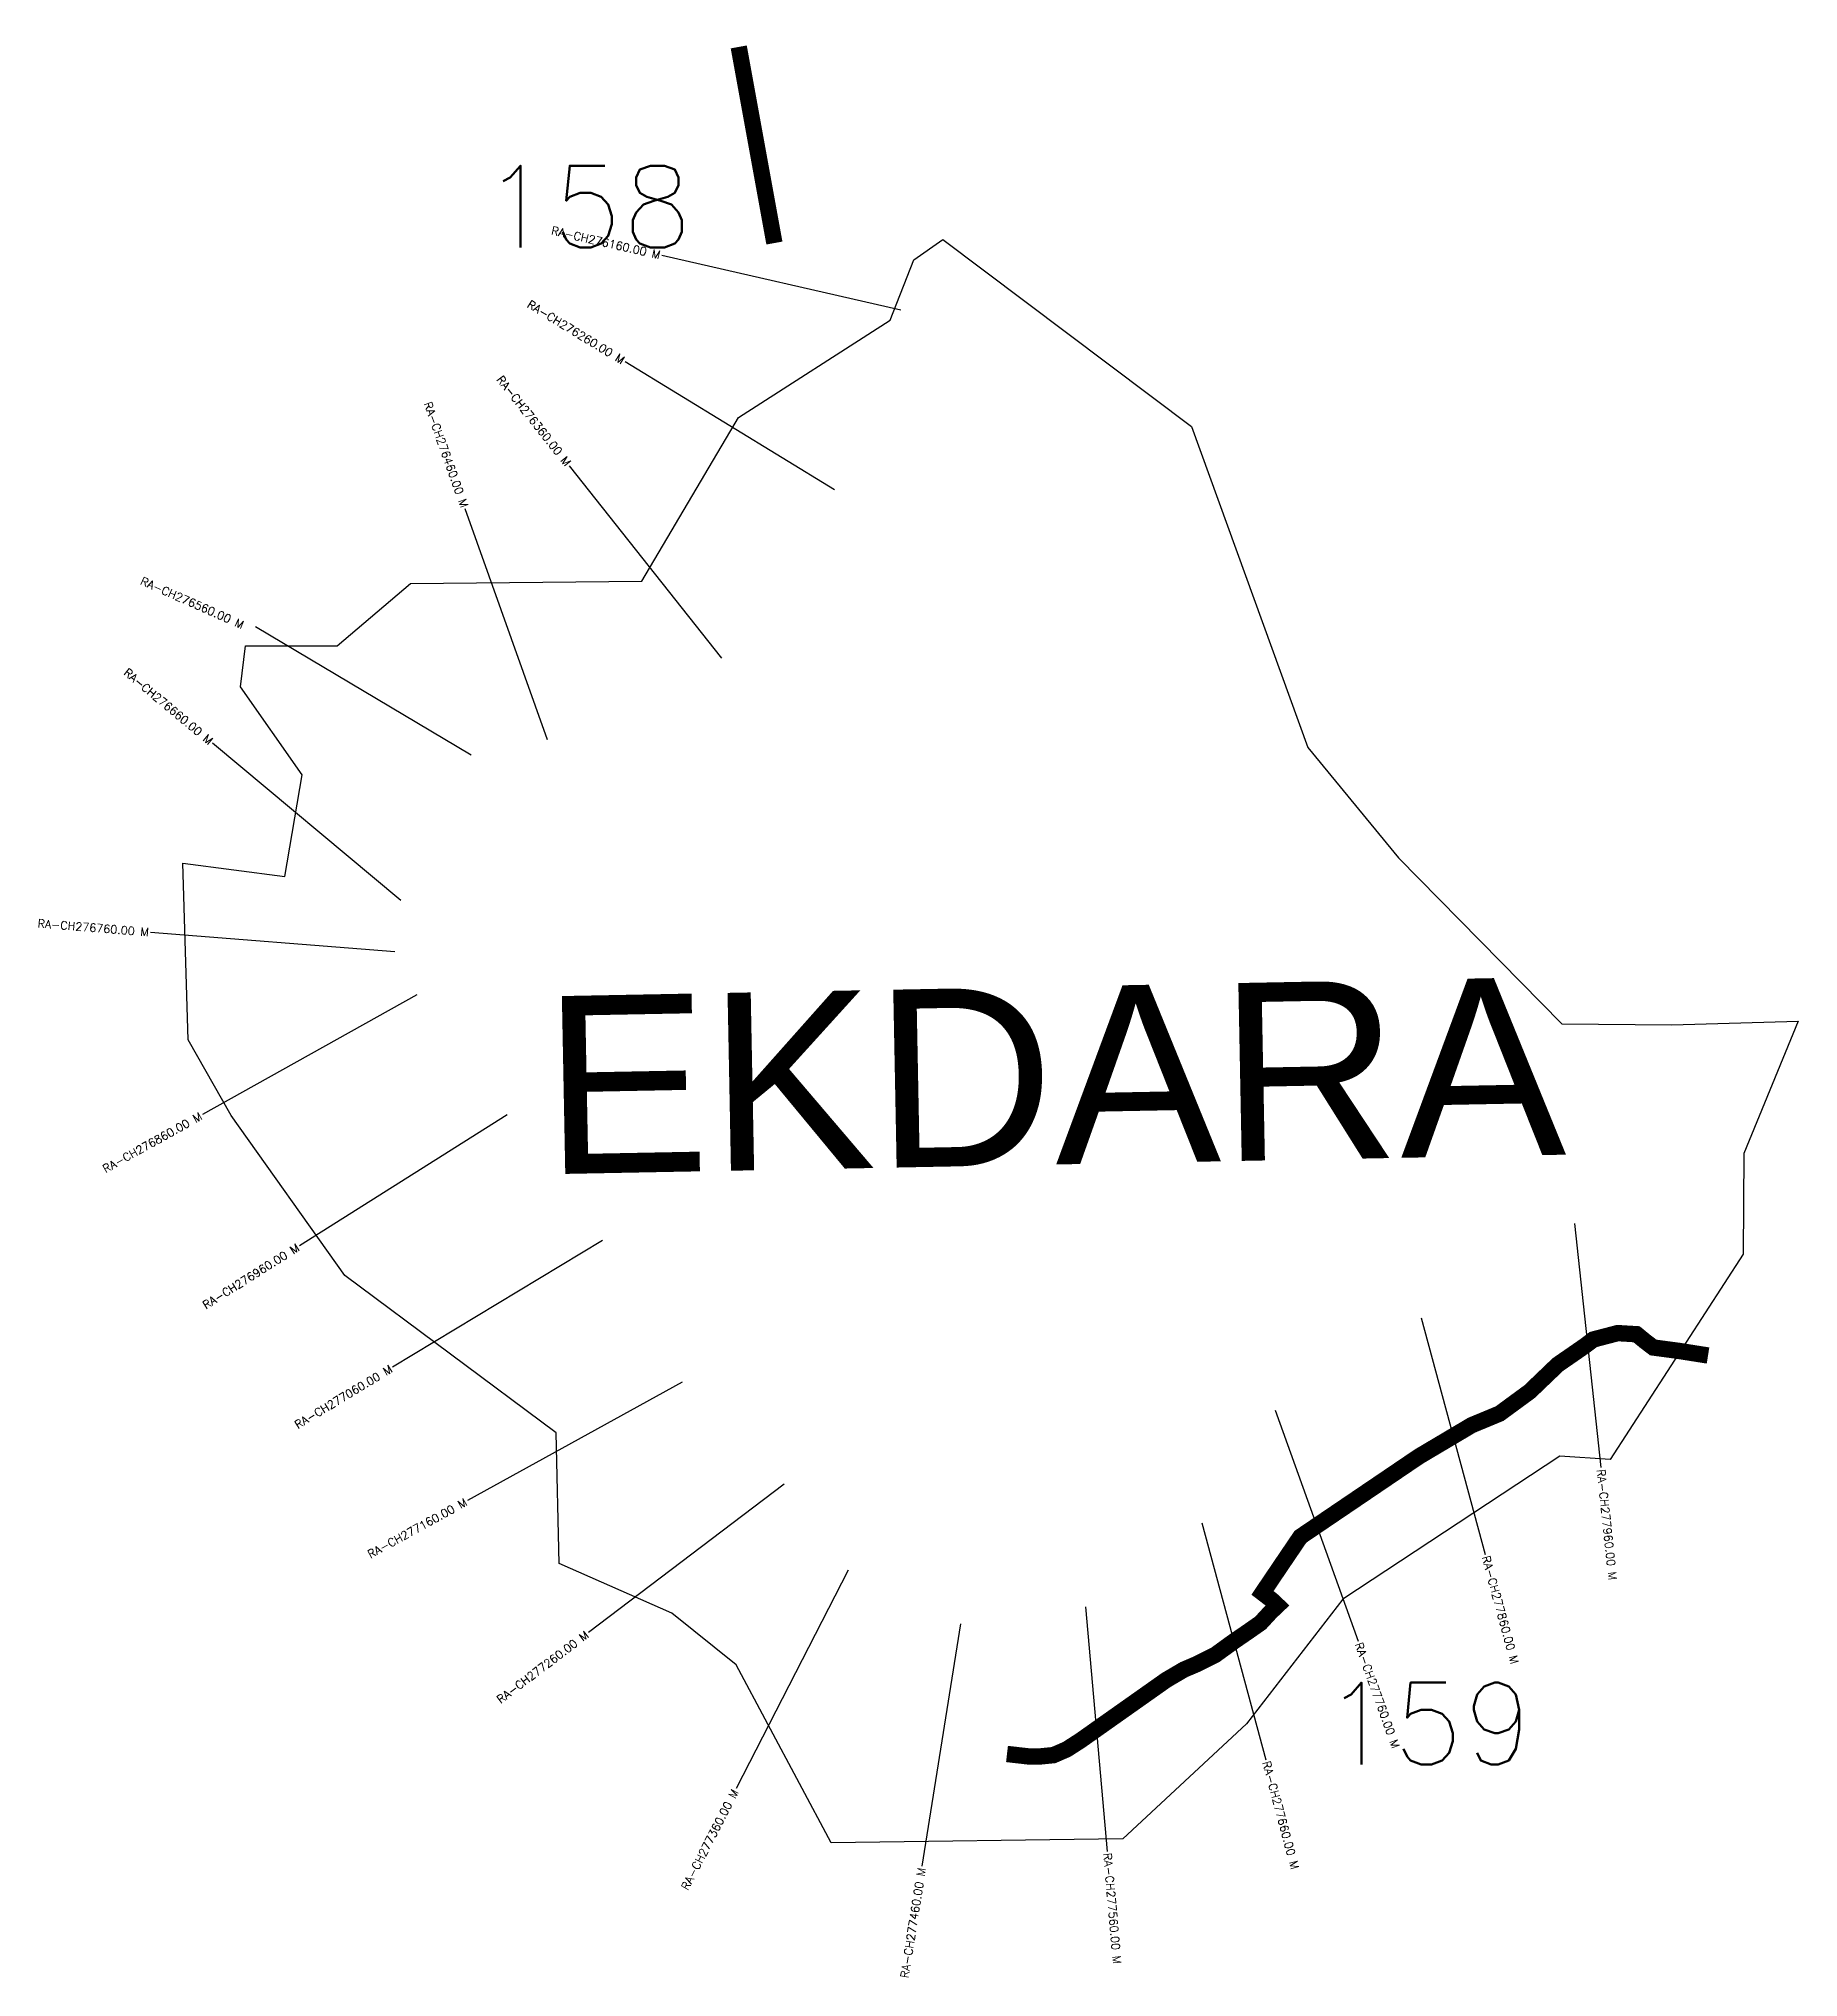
# Model space of a CAD drawing. Header units: metres. Extents: x 283824 to 284899, y 2025748 to 2026933.
import ezdxf
from ezdxf.enums import TextEntityAlignment as Align

# ---------------------------------------------------------------- set-up
doc = ezdxf.new("R2010")
doc.units = ezdxf.units.M
for name, color, linetype in [('ARTIFICIALLY PROTECTED', 4, 'Continuous'), ('CS', 134, 'Continuous'), ('CSMark', 6, 'Continuous'), ('VILLAGE NAME', 250, 'Continuous')]:
    doc.layers.add(name, color=color, linetype=linetype)
doc.styles.get("Standard").update_dxf_attribs({"font": 'simplex.shx'})

msp = doc.modelspace()

# ---------------------------------------------------------------- linework, layer by layer
at = {"color": 6, "flags": 128}
msp.add_lwpolyline([(284376.4, 2026810), (284528.5, 2026695.7), (284599.6, 2026499.4), (284655, 2026431.9), (284754.9, 2026330.4), (284822, 2026329.9), (284899.3, 2026332), (284866.1, 2026251.2), (284865.6, 2026189.7), (284784.3, 2026064.2), (284753.5, 2026066.2), (284621, 2025978.8), (284562.1, 2025902.5), (284486.4, 2025832.3), (284308.2, 2025829.8), (284250, 2025938.6), (284210.7, 2025970.1), (284141.8, 2026000.5), (284139.9, 2026080.5), (284010.8, 2026176.7), (283941.2, 2026274.4), (283914.9, 2026320.6), (283911.8, 2026428.7), (283974, 2026420.6), (283984.6, 2026482.7), (283947, 2026536.4), (283950.1, 2026561.6), (284006, 2026561.6), (284050.9, 2026599.7), (284192.4, 2026601.1), (284251.5, 2026701.1), (284344.1, 2026760.7), (284358.6, 2026797.6), (284376.4, 2026810)], dxfattribs=at)
at = {"layer": 'ARTIFICIALLY PROTECTED', "const_width": 10, "flags": 128}
for points in [[(284251.6, 2026927.7), (284273.4, 2026807.8)], [(284415.6, 2025884.1), (284429.6, 2025882.5), (284435, 2025882.5), (284444, 2025883.4), (284452.1, 2025886.9), (284460.5, 2025892.3), (284512.9, 2025929.3), (284523.8, 2025935.7), (284531.1, 2025938.8), (284543.1, 2025944.8), (284553.7, 2025952.5), (284563.9, 2025959.5), (284570.6, 2025964.2), (284576.8, 2025970.9), (284581, 2025974.9), (284577.4, 2025978.3), (284571.8, 2025982.6), (284584.5, 2026001.4), (284595, 2026016.9), (284667.5, 2026066), (284699.7, 2026085.1), (284716.8, 2026092.2), (284735.2, 2026105.7), (284752.3, 2026122.1), (284768.8, 2026133.5), (284774.1, 2026137.5), (284789, 2026141.4), (284790.5, 2026141.3), (284800.5, 2026140.7), (284805.6, 2026136.5), (284810.7, 2026132.6), (284826.5, 2026130.5), (284844.2, 2026127.7)]]:
    msp.add_lwpolyline(points, dxfattribs=at)
at = {"layer": 'CS'}
for p, q in [((284350.8, 2026766.7), (284204.5, 2026800.2)), ((284310.2, 2026657), (284182.1, 2026735.1)), ((284241.3, 2026554.1), (284148.1, 2026671.6)), ((284134.6, 2026504), (284084.4, 2026645.3)), ((284088, 2026494.7), (283956.1, 2026573.1)), ((284045.1, 2026405.9), (283929.9, 2026502)), ((284041.4, 2026374.4), (283891.9, 2026386.4)), ((284054.7, 2026348.1), (283923.7, 2026275)), ((284110, 2026274.8), (283983.1, 2026194.8)), ((284762.5, 2026208.4), (284778.6, 2026059.2)), ((284168.4, 2026198), (284040, 2026120.5)), ((284668.8, 2026150.8), (284708, 2026006)), ((284217.1, 2026111.5), (284085.8, 2026039)), ((284579.5, 2026094.2), (284630.2, 2025953)), ((284279.3, 2026049), (284159.7, 2025958.4)), ((284534.8, 2026025.4), (284573.8, 2025880.6)), ((284318.5, 2025996.4), (284250, 2025863)), ((284387.1, 2025963.6), (284363.6, 2025815.5)), ((284463.7, 2025974), (284476.9, 2025824.5))]:
    msp.add_line(p, q, dxfattribs=at)

# ---------------------------------------------------------------- texts
at = {"char_height": 50, "attachment_point": 1}
for s, insert in [('158', (284094.7, 2026855.1)), ('159', (284608.8, 2025927.7))]:
    msp.add_mtext_dynamic_manual_height_columns(s, width=84.374, gutter_width=1, heights=[74.2], dxfattribs=dict(at, insert=insert))
at = {"layer": 'CSMark'}
for s, rotation, p in [('RA-CH276160.00 M', 347.1107, (284203.6, 2026800.4)), ('RA-CH276260.00 M', 328.6428, (284181.2, 2026735.6)), ('RA-CH276360.00 M', 308.384, (284147.5, 2026672.4)), ('RA-CH276460.00 M', 289.5481, (284084.1, 2026646.3)), ('RA-CH276560.00 M', 336.1881, (283948.7, 2026574.1)), ('RA-CH276660.00 M', 320.1769, (283929.1, 2026502.6)), ('RA-CH276760.00 M', 355.4023, (283890.9, 2026386.5)), ('RA-CH276860.00 M', 29.1839, (283922.8, 2026274.5)), ('RA-CH276960.00 M', 32.2411, (283982.2, 2026194.3)), ('RA-CH277060.00 M', 31.0986, (284039.1, 2026120)), ('RA-CH277160.00 M', 28.8886, (284084.9, 2026038.6)), ('RA-CH277260.00 M', 37.1513, (284158.9, 2025957.8)), ('RA-CH277360.00 M', 62.8099, (284249.5, 2025862.1)), ('RA-CH277460.00 M', 81.0144, (284363.5, 2025814.5))]:
    msp.add_text(s, height=5, rotation=rotation, dxfattribs=at).set_placement(p, align=Align.MIDDLE_RIGHT)
for s, rotation, p in [('RA-CH277960.00 M', 276.1537, (284778.7, 2026058.2)), ('RA-CH277860.00 M', 285.1717, (284708.3, 2026005.1)), ('RA-CH277760.00 M', 289.7379, (284630.5, 2025952)), ('RA-CH277660.00 M', 285.0718, (284574.1, 2025879.6)), ('RA-CH277560.00 M', 275.0444, (284477, 2025823.6))]:
    msp.add_text(s, height=5, rotation=rotation, dxfattribs=at).set_placement(p, align=Align.MIDDLE_LEFT)
at = {"layer": 'VILLAGE NAME', "insert": (284131, 2026347.2), "char_height": 108.748, "attachment_point": 1, "rotation": 1.1028}
msp.add_mtext_dynamic_manual_height_columns('{\\fArial|b0|i0|c0|p34;EKDARA}', width=726.929, gutter_width=543.7, heights=[0], dxfattribs=at)

doc.saveas('drawing.dxf')
